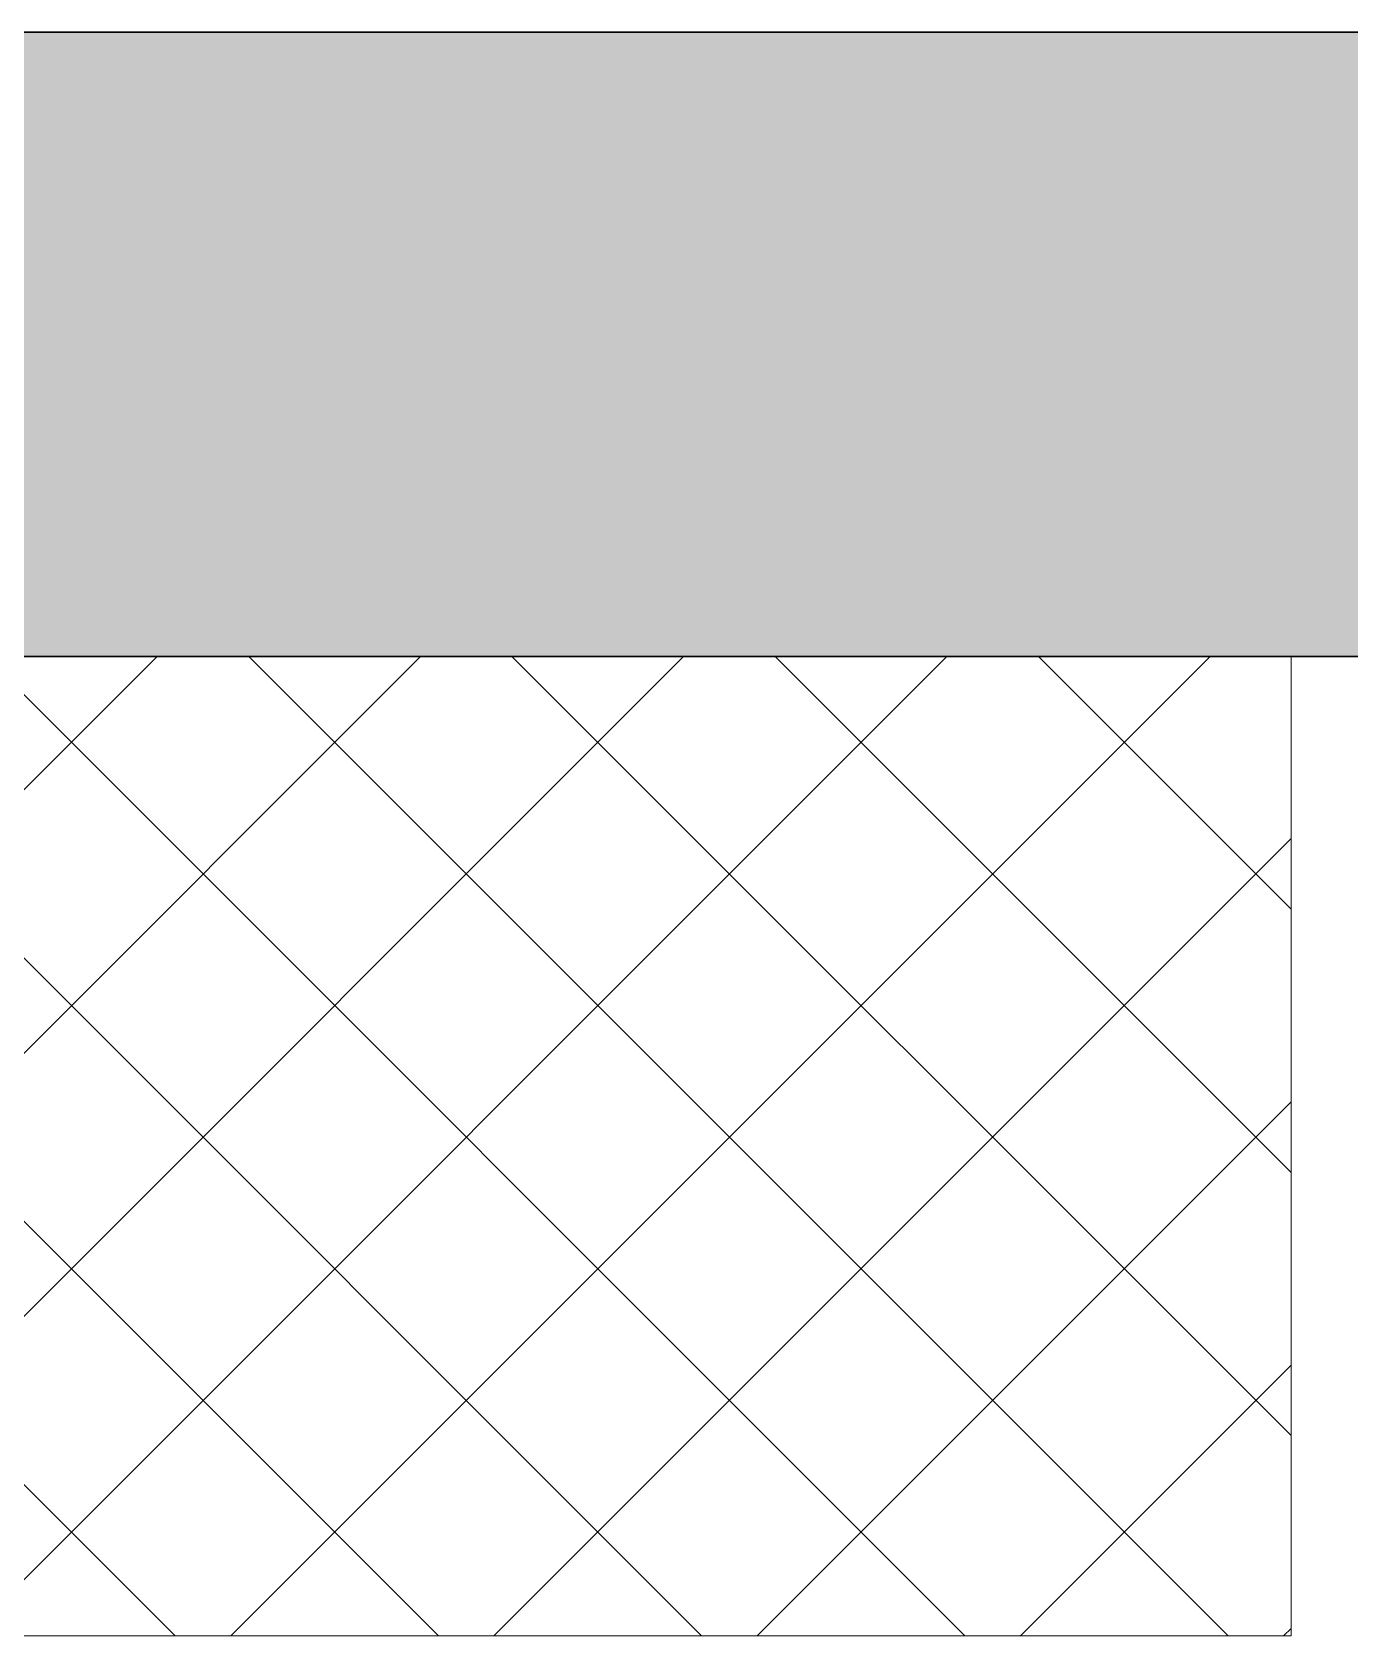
# Model space of a CAD drawing. Header units: inches. Extents: x -1287 to 1590, y -3558 to 989.
# Drawn here: x -867.81 to -827.69, y 760.06 to 808.87 of the extents above; entities that cross this region are included whole.
import ezdxf

# ---------------------------------------------------------------- set-up
doc = ezdxf.new("R2010")
doc.units = ezdxf.units.IN
doc.header["$MEASUREMENT"] = 0
for name, color, linetype, lineweight in [('A-WALL', 113, 'Continuous', 18), ('A-WALL-PATT', 111, 'Continuous', 18), ('Q-CASE', 31, 'Continuous', 9)]:
    doc.layers.add(name, color=color, linetype=linetype, lineweight=lineweight)

# ---------------------------------------------------------------- blocks, each defined once
blk = doc.blocks.new('Desk51 - Desk-7240475-1st Floor Construction')
at = {"layer": 'Q-CASE'}
h = blk.add_hatch(dxfattribs=at)
h.set_pattern_fill('FP_18', color=256, style=0, pattern_type=2)
h.set_pattern_definition([(45, (3215.97, 46.061), (-4.006467, 4.006467), []), (135, (3215.97, 46.061), (-4.006467, -4.006467), [])])
h.paths.add_polyline_path([(2275.666, 806.123), (2386.484, 806.123), (2386.484, 835.935), (2247.783, 835.935), (2247.783, 806.123)], flags=0)
for p, q in [((2386.484, 806.123), (2386.484, 835.935)), ((2247.783, 806.123), (2386.484, 806.123))]:
    blk.add_line(p, q, dxfattribs=at)

msp = doc.modelspace()

# ---------------------------------------------------------------- hatches: boundary and pattern name
at = {"layer": 'A-WALL-PATT', "lineweight": 9}
h = msp.add_hatch(color=7, dxfattribs=at)
h.paths.add_polyline_path([(-732.062, 789.874), (-732.062, 808.874), (-786.566, 808.874), (-786.566, 789.874), (-779.648, 789.874)], flags=0)
h.paths.add_polyline_path([(-824.066, 789.874), (-824.066, 808.874), (-872.062, 808.874), (-872.062, 789.874), (-833.2, 789.874)], flags=0)

# ---------------------------------------------------------------- linework, layer by layer
at = {"layer": 'A-WALL', "color": 8, "lineweight": 30}
for p, q in [((-824.066, 808.874), (-872.062, 808.874)), ((-902.312, 789.874), (-824.066, 789.874))]:
    msp.add_line(p, q, dxfattribs=at)

# ---------------------------------------------------------------- block references
at = {"layer": 'Q-CASE'}
msp.add_blockref('Desk51 - Desk-7240475-1st Floor Construction', (-3215.97, -46.061), dxfattribs=at)

doc.saveas('drawing.dxf')
